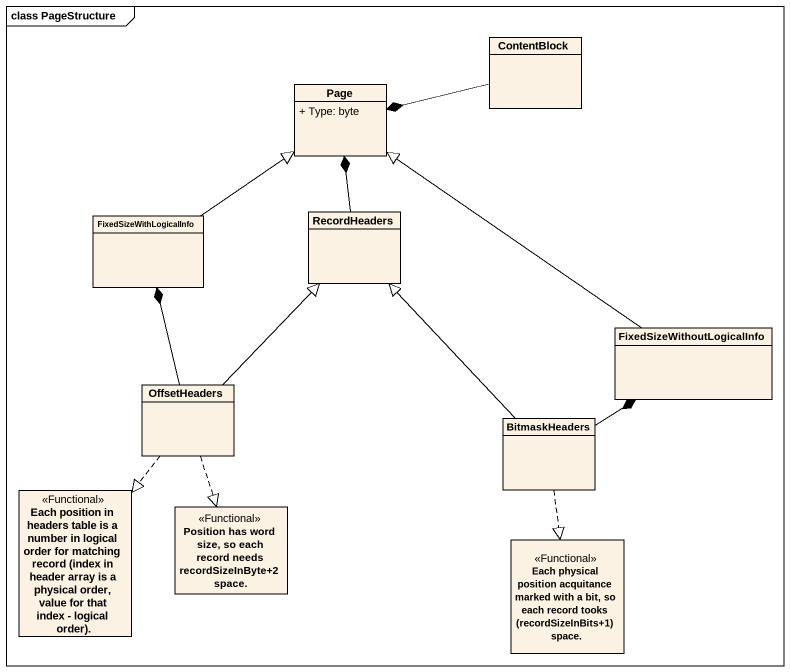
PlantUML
@startuml
mainframe class PageStructure
hide circle
hide empty members
skinparam classAttributeIconSize 0
class ContentBlock
class "Page" as Page_ {
  + Type: byte
}
class FixedSizeWithLogicalInfo
class RecordHeaders
class FixedSizeWithoutLogicalInfo
class OffsetHeaders
class BitmaskHeaders
class "Each position in headers table is a number in logical order for matching record (index in header array is a physical order, value for that index - logical order)." as Each_position_in_headers <<Functional>>
class "Position has word size, so each record needs recordSizeInByte+2 space." as Position_has_word_size_so <<Functional>>
class "Each physical position acquitance marked with a bit, so each record tooks (recordSizeInBits+1) space." as Each_physical_position <<Functional>>
ContentBlock -left-* Page_
FixedSizeWithLogicalInfo -up-|> Page_
RecordHeaders -up-* Page_
FixedSizeWithoutLogicalInfo -up-|> Page_
OffsetHeaders -up-* FixedSizeWithLogicalInfo
OffsetHeaders -up-|> RecordHeaders
OffsetHeaders ..|> Each_position_in_headers
OffsetHeaders ..|> Position_has_word_size_so
BitmaskHeaders -up-|> RecordHeaders
BitmaskHeaders -up-* FixedSizeWithoutLogicalInfo
BitmaskHeaders ..|> Each_physical_position
@enduml
